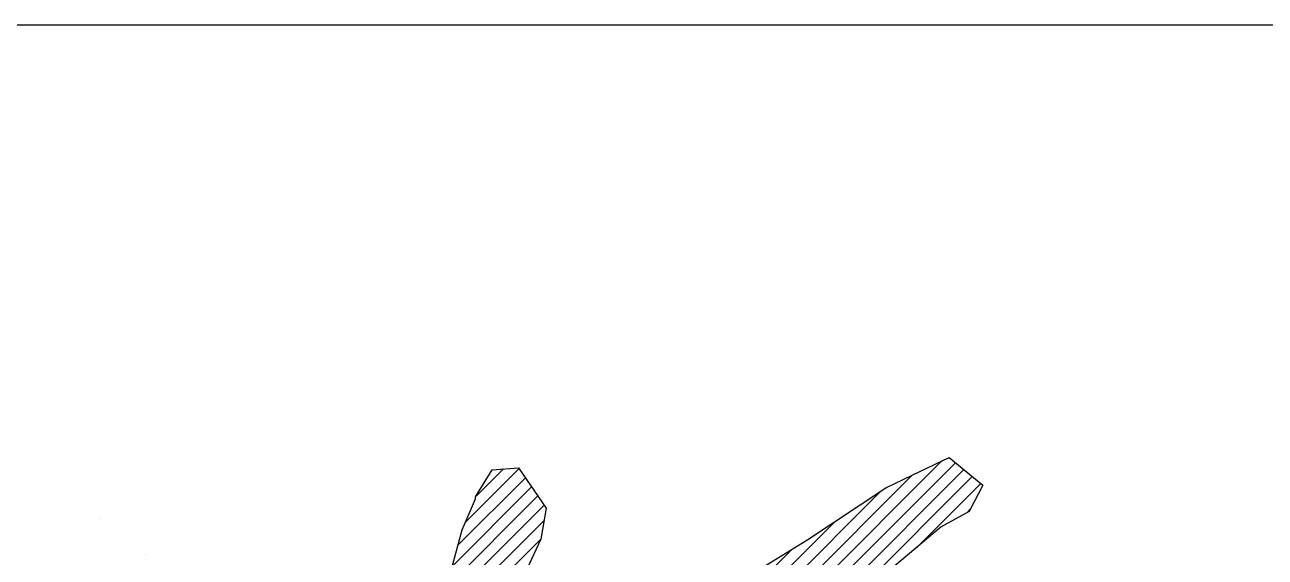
# Model space of a CAD drawing. Extents: x 14207793 to 14719554, y -1675802 to -1228715.
# Drawn here: x 14265691.7 to 14266013.6, y -1296862.8 to -1296724.7 of the extents above; entities that cross this region are included whole.
import ezdxf

# ---------------------------------------------------------------- set-up
doc = ezdxf.new("R2010")
doc.units = 0
doc.header["$LTSCALE"] = 500
doc.header["$MEASUREMENT"] = 0
doc.layers.get('0').update_dxf_attribs({"linetype": 'CONTINUOUS'})
doc.layers.add('PUB_TITLE', color=4, linetype='CONTINUOUS')

# ---------------------------------------------------------------- blocks, each defined once
blk = doc.blocks.new('whb')
at = {"color": 6, "ltscale": 0.333333}
for p, q in [((7937716.21, -471100.89, -6886.04), (7937728.53, -471094.94, -6886.04)), ((7937728.53, -471094.94, -6886.04), (7937739.8, -471104.22, -6886.04)), ((7937728.53, -471094.94, -6886.04), (7937728.53, -471094.94, -6886.04)), ((7937566.96, -471116.66, -6886.04), (7937584.97, -471098.66, -6886.04)), ((7937570.43, -471108.06, -6886.04), (7937579.69, -471098.8, -6886.04)), ((7937570.43, -471108.06, -6886.04), (7937575.9, -471099.08, -6886.04)), ((7937575.9, -471099.08, -6886.04), (7937584.8, -471098.41, -6886.04)), ((7937575.9, -471099.08, -6886.04), (7937575.9, -471099.08, -6886.04)), ((7937584.8, -471098.41, -6886.04), (7937594.04, -471111.92, -6886.04)), ((7937622.87, -471209.62, -6886.04), (7937733.48, -471099.02, -6886.04)), ((7937669.92, -471152.31, -6886.04), (7937726.13, -471096.1, -6886.04)), ((7937669.92, -471157.44, -6886.04), (7937730.67, -471096.7, -6886.04)), ((7937564.5, -471124.26, -6886.04), (7937587.05, -471101.7, -6886.04)), ((7937600.45, -471237.18, -6886.04), (7937736.3, -471101.33, -6886.04)), ((7937669.32, -471147.78, -6886.04), (7937716.21, -471100.89, -6886.04)), ((7937707.43, -471105.13, -6886.04), (7937716.21, -471100.89, -6886.04)), ((7937562.57, -471131.32, -6886.04), (7937589.14, -471104.75, -6886.04)), ((7937664.19, -471147.78, -6886.04), (7937705.67, -471106.3, -6886.04)), ((7937681.42, -471122.37, -6886.04), (7937707.43, -471105.13, -6886.04)), ((7937717.8, -471124.96, -6886.04), (7937739.11, -471103.65, -6886.04)), ((7937739.8, -471104.22, -6886.04), (7937735.26, -471112.99, -6886.04)), ((7937554.42, -471149.74, -6886.04), (7937593.31, -471110.85, -6886.04)), ((7937558.34, -471140.69, -6886.04), (7937591.22, -471107.8, -6886.04)), ((7937565.91, -471119.06, -6886.04), (7937570.4, -471108.76, -6886.04)), ((7937570.4, -471108.76, -6886.04), (7937570.43, -471108.06, -6886.04)), ((7937444.86, -471115.41, -6886.04), (7937444.86, -471115.41, -6886.04)), ((7937552.63, -471156.66, -6886.04), (7937593.32, -471115.97, -6886.04)), ((7937594.04, -471111.92, -6886.04), (7937592.22, -471122.2, -6886.04)), ((7937735.26, -471112.99, -6886.04), (7937725.89, -471118.13, -6886.04)), ((7937734.48, -471113.42, -6886.04), (7937735.65, -471112.25, -6886.04)), ((7937735.26, -471112.99, -6886.04), (7937735.26, -471112.99, -6886.04)), ((7937562.54, -471131.44, -6886.04), (7937565.91, -471119.06, -6886.04)), ((7937659.05, -471147.78, -6886.04), (7937690.44, -471116.39, -6886.04)), ((7937725.89, -471118.13, -6886.04), (7937708.34, -471132.96, -6886.04)), ((7937725.89, -471118.13, -6886.04), (7937725.89, -471118.13, -6886.04)), ((7937550.85, -471163.58, -6886.04), (7937592.22, -471122.2, -6886.04)), ((7937592.22, -471122.2, -6886.04), (7937587.64, -471132.05, -6886.04)), ((7937659.64, -471135.68, -6886.04), (7937681.42, -471122.37, -6886.04)), ((7937681.42, -471122.37, -6886.04), (7937681.42, -471122.37, -6886.04)), ((7937460.29, -471127.21, -6886.04), (7937460.29, -471127.21, -6886.04)), ((7937460.29, -471127.21, -6886.04), (7937460.29, -471127.21, -6886.04)), ((7937498.31, -471303.39, -6886.04), (7937676.04, -471125.65, -6886.04))]:
    blk.add_line(p, q, dxfattribs=at)

msp = doc.modelspace()

# ---------------------------------------------------------------- linework, layer by layer
at = {"layer": 'PUB_TITLE'}
msp.add_line((14262792.41, -1296724.66, -1620.52), (14266461.1, -1296724.66, -1620.52), dxfattribs=at)

# ---------------------------------------------------------------- block references
at = {"xscale": 0.7769882997348904, "yscale": 0.7769883000636473, "zscale": 0.7769883000000001}
msp.add_blockref('whb', (8098409.31, -930801.63, -19937.72), dxfattribs=at)

doc.saveas('drawing.dxf')
